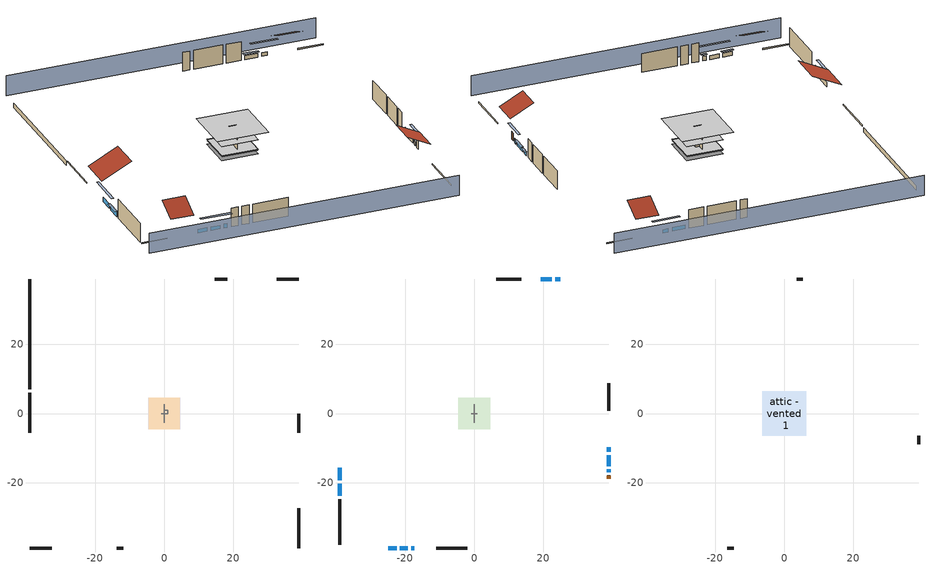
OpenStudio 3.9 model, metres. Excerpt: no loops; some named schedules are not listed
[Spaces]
garage 1
 floor foundation (Slab1 construction): -4.48,-4.48 -4.48,4.48 4.48,4.48 4.48,-4.48 z0
 wall outside (Wall1 construction): 18.21,38.85 14.55,38.85 z0.3:5.18
 wall outside (Wall2 construction): 38.85,-5.57 38.85,-0.08 z0.3:5.18
 wall outside (Wall12 construction): -13.71,-38.85 -11.88,-38.85 z0.3:5.18
 wall to conditioned space 1 (Wall5 construction Reversed): 0,2.74 0,-2.74 z0.3:5.18
 wall to conditioned space 1 (Wall6 construction Reversed): -0.91,0 0.91,0 z0.3:5.18
crawlspace - vented 1
 floor foundation (Slab2 construction): -4.59,-4.59 -4.59,4.59 4.59,4.59 4.59,-4.59 z-0.91
 wall outside (RimJoist1 construction): -38.85,6.01 -38.85,-5.52 z0.3:0.61
 wall outside (RimJoist2 construction): 38.85,38.85 32.45,38.85 z0.3:0.61
 wall outside (RimJoist3 construction): 38.85,-38.85 38.85,-27.33 z0.3:0.61
 wall outside (RimJoist4 construction): -38.85,-38.85 -32.45,-38.85 z0.3:0.61
 wall foundation (FoundationWall1 construction): -38.85,38.85 -38.85,6.93 z-0.91:0.3
furnace airloop ret air space
 floor adiabatic (AdiabaticConst): 0,0 0,1 1,1 1,0 z0
 wall adiabatic (AdiabaticConst): 0,1 0,0 1,0 1,1 0,1 z0:1
 ceiling adiabatic (AdiabaticConst): 1,0 1,1 0,1 0,0 z1
conditioned space 1
 floor to crawlspace - vented 1 (Floor1 construction): -4.59,-4.59 -4.59,4.59 4.59,4.59 4.59,-4.59 z0.3
 floor to garage 1 (Floor2 construction): -4.48,-4.48 -4.48,4.48 4.48,4.48 4.48,-4.48 z0.3
 floor adiabatic (AdiabaticFloorConstruction): -4.59,-4.59 -4.59,4.59 4.59,4.59 4.59,-4.59 z2.74
 wall outside (Wall3 construction): -38.85,-24.75 -38.85,-37.92 z0.3:5.18
 wall outside (Wall4 construction): 13.62,38.85 6.31,38.85 z0.3:5.18
 wall outside (Wall7 construction): 38.85,0.85 38.85,8.81 z0.3:5.18
 wall outside (Wall8 construction): -10.95,-38.85 -2.03,-38.85 z0.3:5.18
 wall outside (AdiabaticWallConstruction): -38.85,-15.71 -38.85,-19.3 / -38.85,-20.23 -38.85,-23.82 z0.3:1.52; 24.79,38.85 23.35,38.85 z0.3:1.25; 22.42,38.85 19.14,38.85 / 38.85,-15.22 38.85,-12.03 z0.3:1.37; 38.85,-16.98 38.85,-16.15 z0.3:1.4; 38.85,-11.1 38.85,-9.75 z0.3:1.22; -21.52,-38.85 -19.17,-38.85 / -24.79,-38.85 -22.44,-38.85 z0.3:1.34; -18.24,-38.85 -17.34,-38.85 z0.3:1.49
 wall outside (AdiabaticWallConstruction 1): 38.85,-18.82 38.85,-17.91 z0.3:2.34
 window (WindowConstruction): -38.85,-15.71 -38.85,-19.3 z0.3:1.52
 window (WindowConstruction 1): -38.85,-20.23 -38.85,-23.82 z0.3:1.52
 window (WindowConstruction 2): 24.79,38.85 23.35,38.85 z0.3:1.25
 window (WindowConstruction 3): 22.42,38.85 19.14,38.85 z0.3:1.37
 window (WindowConstruction 4): 38.85,-16.98 38.85,-16.15 z0.3:1.4
 window (WindowConstruction 5): 38.85,-15.22 38.85,-12.03 z0.3:1.37
 window (WindowConstruction 6): 38.85,-11.1 38.85,-9.75 z0.3:1.22
 window (WindowConstruction 7): -21.52,-38.85 -19.17,-38.85 z0.3:1.34
 window (WindowConstruction 8): -18.24,-38.85 -17.34,-38.85 z0.3:1.49
 window (WindowConstruction 9): -24.79,-38.85 -22.45,-38.85 z0.3:1.34
 door (Door): 38.85,-18.82 38.85,-17.91 z0.3:2.34
 ceiling adiabatic (AdiabaticFloorConstruction): 4.59,-4.59 4.59,4.59 -4.59,4.59 -4.59,-4.59 z2.74
attic - vented 1
 floor to conditioned space 1 (Floor3 construction Reversed): -6.41,-6.41 -6.41,6.41 6.41,6.41 6.41,-6.41 z5.18
 wall outside (Wall9 construction): 5.38,38.85 3.6,38.85 z0.3:5.18
 wall outside (Wall10 construction): -16.41,-38.85 -14.64,-38.85 z0.3:5.18
 wall outside (Wall11 construction): 38.85,-8.82 38.85,-6.5 z0.3:5.18
 roof outside (Roof1 construction): -38.85,-14.78,5.18 -31.39,-14.78,8.91 -31.39,-6.44,8.91 -38.85,-6.44,5.18
 roof outside (Roof2 construction): 25.72,38.85,5.18 25.72,33.66,7.77 31.52,33.66,7.77 31.52,38.85,5.18
 roof outside (Roof3 construction): -25.72,-38.85,5.18 -25.72,-33.66,7.77 -31.52,-33.66,7.77 -31.52,-38.85,5.18
 roof outside (Roof4 construction): 38.85,-19.75,5.18 32.9,-19.75,8.15 32.9,-26.4,8.15 38.85,-26.4,5.18
shading: -38.85,-43.42 38.85,-43.42 / 38.85,43.42 -38.85,43.42 z0:5.18; -38.85,-22.05 -38.85,-12.97 -39.46,-12.97 -39.46,-22.05 z4.27; -38.85,-24.12 -38.85,-19.93 -39.46,-19.93 -39.46,-24.12 z1.83; 20.61,38.85 27.54,38.85 27.54,39.46 20.61,39.46 z3.99; 18.83,38.85 22.72,38.85 22.72,39.46 18.83,39.46 z1.68; 38.85,-13.41 38.85,-19.72 39.46,-19.72 39.46,-13.41 z4.15; 38.85,-11.73 38.85,-15.53 39.46,-15.53 39.46,-11.73 z1.68; 38.85,-9.45 38.85,-11.41 39.46,-11.41 39.46,-9.45 z1.52; -16.42,-38.85 -24.26,-38.85 -24.26,-39.46 -16.42,-39.46 z4.08; -17.03,-38.85 -18.54,-38.85 -18.54,-39.46 -17.03,-39.46 z1.8; -22.14,-38.85 -25.1,-38.85 -25.1,-39.46 -22.14,-39.46 z1.65
[Site]
Portland Intl Arpt_OR: Latitude {deg}=45.59; Longitude {deg}=-122.6; Time Zone {hr}=-8; Elevation {m}=33; Terrain=Suburbs; Keep Site Location Information=Yes
[Site:GroundTemperature:Shallow]
10.2558, 8.96328, 8.85977, 9.47314, 11.9355, 14.3863, 16.5111, 17.8571, 17.9714, 16.8767, 14.8061, 12.4304
[Site:WaterMainsTemperature]
Calculation Method=Schedule; Temperature Schedule=mains temperature schedule
[Building]
Building 1
[Material] Roughness=Rough
Name | Thickness {m} | Conductivity {W/m-K} | Density {kg/m3} | Specific Heat {J/kg-K} | Thermal Absorptance | Solar Absorptance | Visible Absorptance
asphalt or fiberglass shingles | 0.00635 | 0.162714 | 1121.4 | 1465.45 | 0.9 | 0.85 | 0.85
roof rigid ins | 0.00281632 | 0.029427 | 32.04 | 1214.23 | 0.9 | 0.7 | 0.7
osb sheathing 0.5 in. | 0.0127 | 0.115458 | 512.64 | 1214.23 | 0.9 | 0.6 | 0.6
composite shingle siding | 0.00635 | 0.162714 | 1121.4 | 1465.45 | 0.9 | 0.7 | 0.7
osb sheathing 0.5 in. 1 | 0.0127 | 0.115458 | 512.64 | 1214.23 | 0.9 | 0.7 | 0.7
wall stud and cavity | 0.1397 | 0.348479 | 139.0536 | 1170.24 | 0.9 | 0.6 | 0.6
wall rigid ins; floor rigid ins | 0.051816 | 0.029427 | 32.04 | 1214.23 | 0.9 | 0.7 | 0.7
wall stud and cavity 1 | 0.1397 | 0.207325 | 139.0536 | 1170.24 | 0.9 | 0.7 | 0.7
gypsum board | 0.0127 | 0.160291 | 801 | 837.4 | 0.9 | 0.6 | 0.6
wall rigid ins 1; wall rigid ins 2 | 0.051816 | 0.029427 | 32.04 | 1214.23
wall stud and cavity 2 | 0.1397 | 0.222524 | 139.0536 | 1170.24 | 0.9 | 0.7 | 0.7
rim joist stud and cavity | 0.0508 | 0.144151 | 50.32683 | 1063.81 | 0.9 | 0.6 | 0.6
floor stud and cavity | 0.1397 | 0.0972396 | 92.3553 | 1139.71 | 0.9 | 0.7 | 0.7
osb sheathing 0.75 in. | 0.01905 | 0.115458 | 512.64 | 1214.23 | 0.9 | 0.7 | 0.7
floor covering | 0.0127 | 0.0433444 | 54.468 | 1339.84 | 0.9 | 0.6 | 0.6
ceiling loosefill ins | 0.254 | 0.0480833 | 16.02 | 1046.75 | 0.9 | 0.7 | 0.7
ceiling stud and cavity | 0.1397 | 0.104117 | 65.682 | 1177.47 | 0.9 | 0.7 | 0.7
concrete 4.0 in. | 0.1016 | 1.803125 | 2242.8 | 837.4 | 0.9 | 0.7 | 0.7
concrete 8.0 in. | 0.2032 | 1.803125 | 2242.8 | 837.4 | 0.9 | 0.7 | 0.7
soil 0.5 in. | 0.0127 | 1.3848 | 1842.3 | 418.7 | 0.9 | 0.7 | 0.7
wood siding; wood siding 1 | 0.0254 | 0.102417 | 544.68 | 1172.36
wall rigid ins 3; floor rigid ins 1 | 0.512978 | 0.029427 | 32.04 | 1214.23 | 0.9 | 0.7 | 0.7
wall stud and cavity 3 | 0.0889 | 0.380278 | 52.3479 | 1209.89 | 0.9 | 0.7 | 0.7
door material | 0.04445 | 0.0612267 | 512.64 | 1214.23 | 0.9 | 0.7 | 0.7
floor stud and cavity 1 | 0.1397 | 1.75129 | 37.0049 | 1207.88 | 0.9 | 0.7 | 0.7
wall stud and cavity 4 | 0.0889 | 0.391764 | 83.0341 | 1211.67 | 0.9 | 0.7 | 0.7
furniture material conditioned space 1; furniture material garage 1 | 0.1524 | 0.115458 | 640.8 | 1214.23 | 0.9 | 0.6 | 0.6
[Construction]
Roof1 construction; Roof2 construction; Roof3 construction; Roof4 construction: asphalt or fiberglass shingles, roof rigid ins, osb sheathing 0.5 in.
Wall1 construction; Wall2 construction; Wall9 construction; Wall10 construction; Wall11 construction; Wall12 construction: composite shingle siding, osb sheathing 0.5 in. 1, wall stud and cavity
Wall3 construction; Wall4 construction: composite shingle siding, wall rigid ins, osb sheathing 0.5 in. 1, wall stud and cavity 1, gypsum board
Wall5 construction Reversed: gypsum board, wall stud and cavity 2, osb sheathing 0.5 in. 1, wall rigid ins 1
Wall6 construction Reversed: gypsum board, wall stud and cavity 2, osb sheathing 0.5 in. 1, wall rigid ins 2
Wall7 construction; Wall8 construction: composite shingle siding, wall rigid ins 1, osb sheathing 0.5 in. 1, wall stud and cavity 1, gypsum board
RimJoist1 construction; RimJoist2 construction; RimJoist3 construction; RimJoist4 construction: composite shingle siding, rim joist stud and cavity
Floor1 construction; Floor2 construction: floor stud and cavity, floor rigid ins, osb sheathing 0.75 in., floor covering
Floor3 construction Reversed: gypsum board, ceiling stud and cavity, ceiling loosefill ins
Slab1 construction: concrete 4.0 in.
FoundationWall1 construction: concrete 8.0 in.
Slab2 construction: soil 0.5 in.
WindowConstruction; WindowConstruction 1; WindowConstruction 2; WindowConstruction 3; WindowConstruction 4; WindowConstruction 5; WindowConstruction 6; WindowConstruction 7; WindowConstruction 8; WindowConstruction 9: WindowMaterial
AdiabaticWallConstruction: wood siding, wall rigid ins 3, wall stud and cavity 3, gypsum board
Door: door material
AdiabaticWallConstruction 1: wood siding 1, wall rigid ins 3, wall stud and cavity 3, gypsum board
AdiabaticFloorConstruction: floor stud and cavity 1, floor rigid ins 1, osb sheathing 0.75 in., floor covering
PartitionWallConstruction: gypsum board, wall stud and cavity 4, gypsum board
furniture construction conditioned space 1: furniture material conditioned space 1
furniture construction garage 1: furniture material garage 1
AdiabaticConst: Adiabatic
[WindowMaterial:SimpleGlazingSystem]
WindowMaterial: U-Factor {W/m2-K}=4.31528; Solar Heat Gain Coefficient=0.67
[Material:NoMass]
Adiabatic: Roughness=Rough; Thermal Resistance {m2-K/W}=176.1
[ThermalZone] Multiplier=1; Use Ideal Air Loads=No
Name | Volume {m3} | Thermostat
conditioned space | 606.66 | conditioned space temperature setpoint
attic - vented | 157.303
garage | 195.726
crawlspace - vented | 102.734
furnace airloop ret air zone | 1
[Sizing:Zone] Zone Cooling Design Supply Air Temperature Input Method=SupplyAirTemperature; Zone Cooling Design Supply Air Temperature {C}=14; Zone Cooling Design Supply Air Temperature Difference {deltaC}=11.11; Zone Heating Design Supply Air Temperature Input Method=SupplyAirTemperature; Zone Heating Design Supply Air Temperature {C}=40; Zone Heating Design Supply Air Temperature Difference {deltaC}=11.11; Zone Cooling Design Supply Air Humidity Ratio {kg-H2O/kg-air}=0.0085; Zone Heating Design Supply Air Humidity Ratio {kg-H2O/kg-air}=0.008; Cooling Design Air Flow Method=DesignDay; Heating Design Air Flow Method=DesignDay; Account for Dedicated Outdoor Air System=No; Dedicated Outdoor Air System Control Strategy=NeutralSupplyAir; Dedicated Outdoor Air Low Setpoint Temperature for Design {C}=autosize; Dedicated Outdoor Air High Setpoint Temperature for Design {C}=autosize; Zone Load Sizing Method=Sensible Load Only No Latent Load; Zone Latent Cooling Design Supply Air Humidity Ratio Input Method=HumidityRatioDifference; Zone Cooling Design Supply Air Humidity Ratio Difference {kgWater/kgDryAir}=0.005; Zone Latent Heating Design Supply Air Humidity Ratio Input Method=HumidityRatioDifference; Zone Humidification Design Supply Air Humidity Ratio Difference {kgWater/kgDryAir}=0.005; Sizing Option=Coincident
attic - vented; garage; crawlspace - vented; furnace airloop ret air zone
[Space]
Name | Thermal Zone | Volume {m3}
conditioned space 1 | conditioned space | 606.66
attic - vented 1 | attic - vented | 157.303
garage 1 | garage | 195.726
crawlspace - vented 1 | crawlspace - vented | 102.734
furnace airloop ret air space | furnace airloop ret air zone
[ThermostatSetpoint:DualSetpoint]
conditioned space temperature setpoint: Heating Setpoint Temperature Schedule=heating setpoint; Cooling Setpoint Temperature Schedule=cooling setpoint; Temperature Difference Between Cutout And Setpoint {deltaC}=0
[Foundation:Kiva] Wall Depth Below Slab {m}=0.2032
Name | Initial Indoor Air Temperature {C} | Wall Height Above Grade {m}
Foundation Kiva 1 | 13.4258 | 0.1016
Foundation Kiva 2 | 7.58325 | 0.3048
[Foundation:Kiva:Settings]
Soil Conductivity {W/m-K}=1.3848; Soil Density {kg/m3}=1842.3; Soil Specific Heat {J/kg-K}=418.7; Ground Solar Absorptivity=0.9; Ground Thermal Absorptivity=0.9; Ground Surface Roughness {m}=0.03; Far-Field Width {m}=40; Deep-Ground Boundary Condition=ZeroFlux; Deep-Ground Depth {m}=40; Minimum Cell Dimension {m}=0.2; Maximum Cell Growth Coefficient=3; Simulation Timestep=Timestep
[SurfaceProperty:ExposedFoundationPerimeter] Exposed Perimeter Calculation Method=TotalExposedPerimeter
Name | Total Exposed Perimeter {m}
Slab1 | 21.9456
Slab2 | 31.91256
[SurfaceProperty:IncidentSolarMultiplier] Incident Solar Multiplier=1; Incident Solar Multiplier Schedule=trans schedule winter=0.85 summer=0.7
Window1; Window2; Window3; Window4; Window5; Window6; Window7; Window8; Window9; Window10
[InternalMass:Definition] Design Level Calculation Method=SurfaceArea
Name | Construction | Surface Area {m2}
partition wall mass | PartitionWallConstruction | 248.794
furniture mass conditioned space 1 | furniture construction conditioned space 1 | 99.51774
furniture mass garage 1 | furniture construction garage 1 | 8.02682
[InternalMass] Multiplier=1
Name | Internal Mass Definition | Space or SpaceType
partition wall mass | partition wall mass | conditioned space 1
furniture mass conditioned space 1 | furniture mass conditioned space 1 | conditioned space 1
furniture mass garage 1 | furniture mass garage 1 | garage 1
[EnergyManagementSystem:Sensor]
Name | Output Variable or Output Meter Index Key | Output Variable or Output Meter
water_heater_amb_temp | garage | Zone Mean Air Temperature
water_heater_amb_rh | garage | Zone Air Relative Humidity
water_heater_T_set | water heater setpoint | Schedule Value
out_pb_s |  | Site Outdoor Air Barometric Pressure
out_wt_s |  | Site Outdoor Air Humidity Ratio
site_vw_s |  | Site Wind Speed
cool_season | cooling season schedule | Schedule Value
furnace_airloop_AH_MFR_s | Node 16 | System Node Mass Flow Rate
furnace_airloop_AH_VFR_s | Node 16 | System Node Current Density Volume Flow Rate
furnace_airloop_AH_Tout_s | Node 16 | System Node Temperature
furnace_airloop_AH_Wout_s | Node 16 | System Node Humidity Ratio
furnace_airloop_RA_T_s | Node 19 | System Node Temperature
furnace_airloop_Ra_W_s | Node 19 | System Node Humidity Ratio
furnace_airloop_0_DZ_T_s | crawlspace - vented | Zone Air Temperature
furnace_airloop_0_DZ_W_s | crawlspace - vented | Zone Mean Air Humidity Ratio
natural_vent_s | natural vent schedule | Schedule Value
htg_sp_s | heating setpoint | Schedule Value
clg_sp_s | cooling setpoint | Schedule Value
mech_vent_range_fan_0_sch_s | mech vent range fan 0 schedule | Schedule Value
mech_vent_bath_fan_0_sch_s | mech vent bath fan 0 schedule | Schedule Value
clothes_dryer_exhaust_0_sch_s | clothes_dryer | Schedule Value
htg_load_cond |  | Heating:EnergyTransfer:Zone:CONDITIONED SPACE
clg_load_cond |  | Cooling:EnergyTransfer:Zone:CONDITIONED SPACE
htg_load_duct |  | Heating:EnergyTransfer:Zone:FURNACE AIRLOOP RET AIR ZONE
clg_load_duct |  | Cooling:EnergyTransfer:Zone:FURNACE AIRLOOP RET AIR ZONE
s_conv | Floor1 | Surface Inside Face Convection Heat Gain Energy
s_ig | Floor1 | Surface Inside Face Internal Gains Radiation Heat Gain Energy
s_sol | Floor1 | Surface Inside Face Solar Radiation Heat Gain Energy
s_lgt | Floor1 | Surface Inside Face Lights Radiation Heat Gain Energy
s_surf | Floor1 | Surface Inside Face Net Surface Thermal Radiation Heat Gain Energy
s_conv_1 | Floor2 | Surface Inside Face Convection Heat Gain Energy
s_ig_1 | Floor2 | Surface Inside Face Internal Gains Radiation Heat Gain Energy
s_sol_1 | Floor2 | Surface Inside Face Solar Radiation Heat Gain Energy
s_lgt_1 | Floor2 | Surface Inside Face Lights Radiation Heat Gain Energy
s_surf_1 | Floor2 | Surface Inside Face Net Surface Thermal Radiation Heat Gain Energy
s_conv_2 | Floor3 | Surface Inside Face Convection Heat Gain Energy
s_ig_2 | Floor3 | Surface Inside Face Internal Gains Radiation Heat Gain Energy
s_sol_2 | Floor3 | Surface Inside Face Solar Radiation Heat Gain Energy
s_lgt_2 | Floor3 | Surface Inside Face Lights Radiation Heat Gain Energy
s_surf_2 | Floor3 | Surface Inside Face Net Surface Thermal Radiation Heat Gain Energy
s_conv_3 | inferred conditioned ceiling | Surface Inside Face Convection Heat Gain Energy
s_ig_3 | inferred conditioned ceiling | Surface Inside Face Internal Gains Radiation Heat Gain Energy
s_sol_3 | inferred conditioned ceiling | Surface Inside Face Solar Radiation Heat Gain Energy
s_lgt_3 | inferred conditioned ceiling | Surface Inside Face Lights Radiation Heat Gain Energy
s_surf_3 | inferred conditioned ceiling | Surface Inside Face Net Surface Thermal Radiation Heat Gain Energy
s_conv_4 | inferred conditioned floor | Surface Inside Face Convection Heat Gain Energy
s_ig_4 | inferred conditioned floor | Surface Inside Face Internal Gains Radiation Heat Gain Energy
s_sol_4 | inferred conditioned floor | Surface Inside Face Solar Radiation Heat Gain Energy
s_lgt_4 | inferred conditioned floor | Surface Inside Face Lights Radiation Heat Gain Energy
s_surf_4 | inferred conditioned floor | Surface Inside Face Net Surface Thermal Radiation Heat Gain Energy
ss_sol | Door1 | Surface Inside Face Solar Radiation Heat Gain Energy
ss_lgt | Door1 | Surface Inside Face Lights Radiation Heat Gain Energy
ss_conv | Door1 | Surface Inside Face Convection Heat Gain Energy
[ElectricEquipment:Definition] Design Level Calculation Method=EquipmentLevel
Name | Design Level {W} | Fraction Latent | Fraction Radiant | Fraction Lost
ceiling fan | 16.8066 | 0 | 0.558 | 0
clothes washer | 500.589 | 0.03 | 0.162 | 0.7
clothes dryer | 8592.4 | 0.015 | 0.081 | 0.85
dishwasher | 857.029 | 0.3 | 0.18 | 0.4
fridge | 43.7215 | 0 | 0.6 | 0
freezer | 194.914 | 0 | 0.6 | 0
cooking range | 128.835 | 0.16 | 0.384 | 0.2
misc tv | 657.652 | 0 | 0.6 | 0
misc plug loads | 390.259 | 0.021 | 0.558 | 0.049
whole house fan; mech vent house fan | 0 | 0 | 0 | 1
mech vent house fan cfis | 0 | 0 | 0 | 0
mech vent range fan 0; mech vent bath fan 0 | 30 | 0 | 0 | 1
[ElectricEquipment]
Name | Electric Equipment Definition | Space or SpaceType | Schedule
ceiling fan | ceiling fan | conditioned space 1 | ceiling_fan
clothes washer | clothes washer | conditioned space 1 | clothes_washer
clothes dryer | clothes dryer | conditioned space 1 | clothes_dryer
dishwasher | dishwasher | conditioned space 1 | dishwasher
fridge | fridge | conditioned space 1 | fridge schedule
freezer | freezer | garage 1 | freezer schedule
cooking range | cooking range | conditioned space 1 | cooking_range
misc tv | misc tv | conditioned space 1 | plug_loads_tv
misc plug loads | misc plug loads | conditioned space 1 | plug_loads_other
whole house fan | whole house fan | conditioned space 1 | Always On Discrete
mech vent house fan | mech vent house fan | conditioned space 1 | mech vent house fan schedule
mech vent house fan cfis | mech vent house fan cfis | conditioned space 1 | mech vent house fan cfis schedule
mech vent range fan 0 | mech vent range fan 0 | conditioned space 1 | mech vent range fan 0 schedule
mech vent bath fan 0 | mech vent bath fan 0 | conditioned space 1 | mech vent bath fan 0 schedule
[OtherEquipment:Definition] Design Level Calculation Method=EquipmentLevel
Name | Design Level {W} | Fraction Latent | Fraction Radiant | Fraction Lost
water heater sens; furnace airloop_0 SupSensLkToCond; furnace airloop_0 SupCondToLv; furnace airloop_0 RetCondToRP; furnace airloop_0 RetSensLkToRP; furnace airloop_0 SupCondToDZ; furnace airloop_0 RetCondToDZ; furnace airloop_0 SupSensLkToDZ; mech vent house fan sensible load | 0 | 0 | 0 | 0
water heater lat; furnace airloop_0 SupLatLkToCond; furnace airloop_0 RetLatLkToRP; furnace airloop_0 SupLatLkToDZ; mech vent house fan latent load | 0 | 1 | 0 | 0
water heater energy adjustment1 | 0.01 | 0 | 0 | 1
clothes dryer 2 | 0 | 0.015 | 0.081 | 0.85
cooking range 2 | 3775.8 | 0.16 | 0.384 | 0.2
general water use sensible | -43.4886 | 0 | 0.6 | 0
general water use latent | 44.1266 | 1 | 0 | 0
[OtherEquipment]
Name | Other Equipment Definition | Space or SpaceType | Schedule | Fuel Type
water heater sens | water heater sens | garage 1 | Always On Discrete
water heater lat | water heater lat | garage 1 | Always On Discrete
water heater energy adjustment1 | water heater energy adjustment1 | garage 1 | Always On Discrete | Electricity
clothes dryer 1 | clothes dryer 2 | conditioned space 1 | clothes_dryer | Electricity
cooking range 1 | cooking range 2 | conditioned space 1 | cooking_range | NaturalGas
general water use sensible | general water use sensible | conditioned space 1 | general water use schedule
general water use latent | general water use latent | conditioned space 1 | general water use schedule
furnace airloop_0 SupSensLkToCond | furnace airloop_0 SupSensLkToCond | conditioned space 1 | Always On Discrete
furnace airloop_0 SupLatLkToCond | furnace airloop_0 SupLatLkToCond | conditioned space 1 | Always On Discrete
furnace airloop_0 SupCondToLv | furnace airloop_0 SupCondToLv | conditioned space 1 | Always On Discrete
furnace airloop_0 RetCondToRP | furnace airloop_0 RetCondToRP | furnace airloop ret air space | Always On Discrete
furnace airloop_0 RetSensLkToRP | furnace airloop_0 RetSensLkToRP | furnace airloop ret air space | Always On Discrete
furnace airloop_0 RetLatLkToRP | furnace airloop_0 RetLatLkToRP | furnace airloop ret air space | Always On Discrete
furnace airloop_0 SupCondToDZ | furnace airloop_0 SupCondToDZ | crawlspace - vented 1 | Always On Discrete
furnace airloop_0 RetCondToDZ | furnace airloop_0 RetCondToDZ | crawlspace - vented 1 | Always On Discrete
furnace airloop_0 SupSensLkToDZ | furnace airloop_0 SupSensLkToDZ | crawlspace - vented 1 | Always On Discrete
furnace airloop_0 SupLatLkToDZ | furnace airloop_0 SupLatLkToDZ | crawlspace - vented 1 | Always On Discrete
mech vent house fan sensible load | mech vent house fan sensible load | conditioned space 1 | Always On Discrete
mech vent house fan latent load | mech vent house fan latent load | conditioned space 1 | Always On Discrete
[WaterUse:Equipment:Definition]
Name | Peak Flow Rate {m3/s}
clothes washer | 2.49201e-05
dishwasher | 1.20908e-05
[Lights:Definition] Design Level Calculation Method=LightingLevel; Fraction Radiant=0.6; Fraction Visible=0.2; Return Air Fraction=0
Name | Lighting Level {W}
interior lighting | 1957.45
garage lighting | 70.2365
[Lights] Fraction Replaceable=1
Name | Lights Definition | Space or SpaceType | Schedule
interior lighting | interior lighting | conditioned space 1 | lighting_interior
garage lighting | garage lighting | garage 1 | lighting_garage
[Exterior:Lights:Definition]
exterior lighting: Design Level {W}=53.829
[Exterior:Lights]
exterior lighting: Exterior Lights Definition=exterior lighting; Schedule=exterior lighting schedule
[People:Definition]
occupants: Number of People Calculation Method=People; Number of People {people}=2; Fraction Radiant=0.314171; Sensible Heat Fraction=0.56303; Carbon Dioxide Generation Rate {m3/s-W}=0; Enable ASHRAE 55 Comfort Warnings=No; Mean Radiant Temperature Calculation Type=EnclosureAveraged
[People]
occupants: People Definition=occupants; Space or SpaceType=conditioned space 1; Number of People Schedule=occupants; Activity Level Schedule=occupants activity schedule; Multiplier=1
[ZoneMixing] Schedule=Always On Continuous; Design Flow Rate Calculation Method=Flow/Zone; Design Flow Rate {m3/s}=0
Name | Zone or Space | Source Zone or Space
furnace airloop_0 ZoneMixDZToCond mix | conditioned space | crawlspace - vented
furnace airloop_0 ZoneMixCondToDZ mix | crawlspace - vented | conditioned space
whole house fan mix | attic - vented | conditioned space
[SpaceInfiltration:DesignFlowRate] Schedule=Always On Discrete
Name | Space or SpaceType | Design Flow Rate Calculation Method | Design Flow Rate {m3/s} | Air Changes per Hour {1/hr} | Constant Term Coefficient | Temperature Term Coefficient | Velocity Term Coefficient | Velocity Squared Term Coefficient
natural vent flow; whole house fan flow; infil flow | conditioned space 1 | Flow/Space | 0
infil crawlspace - vented 1 | crawlspace - vented 1 | AirChanges/Hour |  | 2.6013 | 1 | 0 | 0 | 0
crawlspace_vented 1 duct leakage imbalance infil flow | crawlspace - vented 1 | Flow/Space | 0
[SpaceInfiltration:EffectiveLeakageArea] Schedule=Always On Discrete
Name | Space or SpaceType | Effective Air Leakage Area {cm2} | Stack Coefficient | Wind Coefficient
infil garage 1 | garage 1 | 326.204 | 0.000129147 | 4.64657e-05
infil attic - vented 1 | attic - vented 1 | 5483.83 | 0.000199449 | 4.4404e-05
